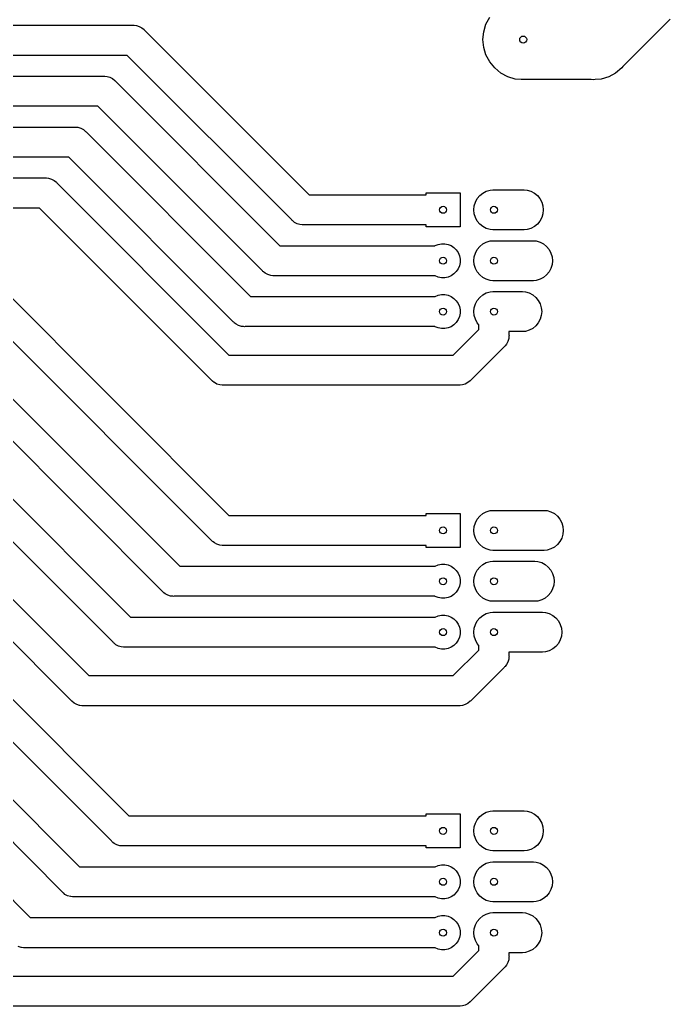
# Model space of a CAD drawing. Extents: x 4.66 to 7.24, y -5.33 to -1.52.
# Drawn here: x 5.939 to 7.218, y -5.305 to -3.367 of the extents above; entities that cross this region are included whole.
import ezdxf

# ---------------------------------------------------------------- set-up
doc = ezdxf.new("R2010")
doc.units = 0
doc.header["$MEASUREMENT"] = 0
doc.layers.add('BLACK', color=7, linetype='CONTINUOUS')

msp = doc.modelspace()

# ---------------------------------------------------------------- linework, layer by layer
at = {"layer": 'BLACK', "linetype": 'CONTINUOUS'}
for p, q in [((6.85604, -3.37523), (6.86335, -3.36155)), ((7.2183, -3.3655), (7.12534, -3.45845)), ((4.91919, -3.37756), (6.16154, -3.37756)), ((6.16154, -3.37756), (6.16299, -3.37742)), ((6.16299, -3.37742), (6.16444, -3.37756)), ((6.16444, -3.37756), (6.16444, -3.37756)), ((6.16444, -3.37756), (6.16878, -3.37799)), ((6.16878, -3.37799), (6.17435, -3.37967)), ((6.17435, -3.37967), (6.17948, -3.38242)), ((6.17948, -3.38242), (6.18397, -3.38611)), ((6.18397, -3.38611), (6.1849, -3.38723)), ((6.1849, -3.38723), (6.50829, -3.71063)), ((6.85001, -3.40551), (6.85153, -3.39008)), ((6.85153, -3.39008), (6.85604, -3.37523)), ((6.85153, -3.42095), (6.85001, -3.40551)), ((6.85604, -3.43579), (6.85153, -3.42095)), ((6.15076, -3.43661), (4.91919, -3.43661)), ((6.47416, -3.76001), (6.15076, -3.43661)), ((6.86335, -3.44947), (6.85604, -3.43579)), ((6.87319, -3.46146), (6.86335, -3.44947)), ((6.88518, -3.4713), (6.87319, -3.46146)), ((7.12288, -3.46146), (7.11089, -3.4713)), ((7.12534, -3.45845), (7.12288, -3.46146)), ((4.91919, -3.47756), (6.10406, -3.47756)), ((6.10406, -3.47756), (6.10551, -3.47742)), ((6.10551, -3.47742), (6.10696, -3.47756)), ((6.10696, -3.47756), (6.10696, -3.47756)), ((6.10696, -3.47756), (6.1113, -3.47799)), ((6.1113, -3.47799), (6.11687, -3.47967)), ((6.11687, -3.47967), (6.122, -3.48242)), ((6.122, -3.48242), (6.12649, -3.48611)), ((6.12649, -3.48611), (6.12742, -3.48723)), ((6.12742, -3.48723), (6.45081, -3.81063)), ((6.89886, -3.47861), (6.88518, -3.4713)), ((6.9137, -3.48311), (6.89886, -3.47861)), ((6.92527, -3.48425), (6.9137, -3.48311)), ((7.06306, -3.48425), (6.92527, -3.48425)), ((7.06693, -3.48463), (7.06306, -3.48425)), ((7.0708, -3.48425), (7.06693, -3.48463)), ((7.08236, -3.48311), (7.0708, -3.48425)), ((7.0708, -3.48425), (7.0708, -3.48425)), ((7.09721, -3.47861), (7.08236, -3.48311)), ((7.11089, -3.4713), (7.09721, -3.47861)), ((6.09328, -3.53661), (4.91919, -3.53661)), ((6.41668, -3.86001), (6.09328, -3.53661)), ((4.91919, -3.57756), (6.04658, -3.57756)), ((6.04658, -3.57756), (6.04803, -3.57742)), ((6.04803, -3.57742), (6.04948, -3.57756)), ((6.04948, -3.57756), (6.04948, -3.57756)), ((6.04948, -3.57756), (6.05382, -3.57799)), ((6.05382, -3.57799), (6.05939, -3.57967)), ((6.05939, -3.57967), (6.06452, -3.58242)), ((6.06452, -3.58242), (6.06901, -3.58611)), ((6.06901, -3.58611), (6.06994, -3.58723)), ((6.06994, -3.58723), (6.39333, -3.91063)), ((6.0358, -3.63661), (4.91919, -3.63661)), ((6.3592, -3.96001), (6.0358, -3.63661)), ((4.91919, -3.67756), (5.9891, -3.67756)), ((5.9891, -3.67756), (5.99055, -3.67742)), ((5.99055, -3.67742), (5.992, -3.67756)), ((5.992, -3.67756), (5.992, -3.67756)), ((5.992, -3.67756), (5.99634, -3.67799)), ((5.99634, -3.67799), (6.00191, -3.67967)), ((6.00191, -3.67967), (6.00704, -3.68242)), ((6.00704, -3.68242), (6.01153, -3.68611)), ((6.01153, -3.68611), (6.01246, -3.68723)), ((6.01246, -3.68723), (6.35081, -4.02559)), ((6.85651, -3.70361), (6.86394, -3.70136)), ((6.86394, -3.70136), (6.86972, -3.70079)), ((6.86972, -3.70079), (6.93107, -3.70079)), ((6.93107, -3.70079), (6.93685, -3.70136)), ((6.93685, -3.70136), (6.94427, -3.70361)), ((6.50829, -3.71063), (6.73819, -3.71063)), ((6.73819, -3.71063), (6.73819, -3.70669)), ((6.73819, -3.70669), (6.80512, -3.70669)), ((6.80512, -3.70669), (6.80512, -3.77362)), ((6.8351, -3.72502), (6.83876, -3.71818)), ((6.83876, -3.71818), (6.84368, -3.71218)), ((6.84368, -3.71218), (6.84967, -3.70726)), ((6.84967, -3.70726), (6.85651, -3.70361)), ((6.94427, -3.70361), (6.95111, -3.70726)), ((6.95111, -3.70726), (6.95711, -3.71218)), ((6.95711, -3.71218), (6.96203, -3.71818)), ((6.96203, -3.71818), (6.96568, -3.72502)), ((5.97832, -3.73661), (4.91919, -3.73661)), ((6.31668, -4.07497), (5.97832, -3.73661)), ((6.83209, -3.74016), (6.83285, -3.73244)), ((6.83285, -3.74788), (6.83209, -3.74016)), ((6.83285, -3.73244), (6.8351, -3.72502)), ((6.96568, -3.72502), (6.96793, -3.73244)), ((6.96793, -3.73244), (6.96869, -3.74016)), ((6.96869, -3.74016), (6.96793, -3.74788)), ((6.47508, -3.76114), (6.47416, -3.76001)), ((6.8351, -3.7553), (6.83285, -3.74788)), ((6.83876, -3.76214), (6.8351, -3.7553)), ((6.96568, -3.7553), (6.96203, -3.76214)), ((6.96793, -3.74788), (6.96568, -3.7553)), ((6.47621, -3.76206), (6.47508, -3.76114)), ((6.47958, -3.76483), (6.47621, -3.76206)), ((6.47621, -3.76206), (6.47621, -3.76206)), ((6.48471, -3.76757), (6.47958, -3.76483)), ((6.49027, -3.76926), (6.48471, -3.76757)), ((6.49461, -3.76969), (6.49027, -3.76926)), ((6.49606, -3.76983), (6.49461, -3.76969)), ((6.49461, -3.76969), (6.49461, -3.76969)), ((6.49751, -3.76969), (6.49606, -3.76983)), ((6.73819, -3.76969), (6.49751, -3.76969)), ((6.73819, -3.77362), (6.73819, -3.76969)), ((6.80512, -3.77362), (6.73819, -3.77362)), ((6.84368, -3.76813), (6.83876, -3.76214)), ((6.84967, -3.77305), (6.84368, -3.76813)), ((6.85651, -3.77671), (6.84967, -3.77305)), ((6.86394, -3.77896), (6.85651, -3.77671)), ((6.86972, -3.77953), (6.86394, -3.77896)), ((6.93107, -3.77953), (6.86972, -3.77953)), ((6.93685, -3.77896), (6.93107, -3.77953)), ((6.94427, -3.77671), (6.93685, -3.77896)), ((6.95111, -3.77305), (6.94427, -3.77671)), ((6.95711, -3.76813), (6.95111, -3.77305)), ((6.96203, -3.76214), (6.95711, -3.76813)), ((5.7975, -3.78723), (6.35081, -4.34055)), ((6.45081, -3.81063), (6.75561, -3.81063)), ((6.75561, -3.81063), (6.7558, -3.8105)), ((6.7558, -3.8105), (6.76189, -3.80798)), ((6.76189, -3.80798), (6.76836, -3.80669)), ((6.76836, -3.80669), (6.77495, -3.80669)), ((6.77495, -3.80669), (6.78141, -3.80798)), ((6.78141, -3.80798), (6.7875, -3.8105)), ((6.7875, -3.8105), (6.79299, -3.81416)), ((6.79299, -3.81416), (6.79765, -3.81883)), ((6.79765, -3.81883), (6.80131, -3.82431)), ((6.8351, -3.82502), (6.83876, -3.81818)), ((6.83876, -3.81818), (6.84368, -3.81218)), ((6.84368, -3.81218), (6.84967, -3.80726)), ((6.84967, -3.80726), (6.85651, -3.80361)), ((6.85651, -3.80361), (6.86394, -3.80136)), ((6.86394, -3.80136), (6.86972, -3.80079)), ((6.86972, -3.80079), (6.94918, -3.80079)), ((6.94918, -3.80079), (6.95496, -3.80136)), ((6.95496, -3.80136), (6.96238, -3.80361)), ((6.96238, -3.80361), (6.96922, -3.80726)), ((6.96922, -3.80726), (6.97522, -3.81218)), ((6.97522, -3.81218), (6.98014, -3.81818)), ((6.98014, -3.81818), (6.98379, -3.82502)), ((6.31668, -4.38993), (5.76336, -3.83661)), ((6.80131, -3.82431), (6.80383, -3.8304)), ((6.80383, -3.8304), (6.80512, -3.83686)), ((6.80512, -3.83686), (6.80512, -3.84345)), ((6.83209, -3.84016), (6.83285, -3.83244)), ((6.83285, -3.83244), (6.8351, -3.82502)), ((6.98379, -3.82502), (6.98604, -3.83244)), ((6.98604, -3.83244), (6.9868, -3.84016)), ((6.80131, -3.85601), (6.79765, -3.86149)), ((6.80383, -3.84992), (6.80131, -3.85601)), ((6.80512, -3.84345), (6.80383, -3.84992)), ((6.83285, -3.84788), (6.83209, -3.84016)), ((6.8351, -3.8553), (6.83285, -3.84788)), ((6.83876, -3.86214), (6.8351, -3.8553)), ((6.98379, -3.8553), (6.98014, -3.86214)), ((6.98604, -3.84788), (6.98379, -3.8553)), ((6.9868, -3.84016), (6.98604, -3.84788)), ((6.4176, -3.86114), (6.41668, -3.86001)), ((6.41873, -3.86206), (6.4176, -3.86114)), ((6.4221, -3.86483), (6.41873, -3.86206)), ((6.41873, -3.86206), (6.41873, -3.86206)), ((6.42723, -3.86757), (6.4221, -3.86483)), ((6.43279, -3.86926), (6.42723, -3.86757)), ((6.43713, -3.86969), (6.43279, -3.86926)), ((6.43858, -3.86983), (6.43713, -3.86969)), ((6.43713, -3.86969), (6.43713, -3.86969)), ((6.44003, -3.86969), (6.43858, -3.86983)), ((6.75561, -3.86969), (6.44003, -3.86969)), ((6.7558, -3.86981), (6.75561, -3.86969)), ((6.76189, -3.87234), (6.7558, -3.86981)), ((6.76836, -3.87362), (6.76189, -3.87234)), ((6.77495, -3.87362), (6.76836, -3.87362)), ((6.78141, -3.87234), (6.77495, -3.87362)), ((6.7875, -3.86981), (6.78141, -3.87234)), ((6.79299, -3.86615), (6.7875, -3.86981)), ((6.79765, -3.86149), (6.79299, -3.86615)), ((6.84368, -3.86813), (6.83876, -3.86214)), ((6.84967, -3.87305), (6.84368, -3.86813)), ((6.85651, -3.87671), (6.84967, -3.87305)), ((6.86394, -3.87896), (6.85651, -3.87671)), ((6.96238, -3.87671), (6.95496, -3.87896)), ((6.96922, -3.87305), (6.96238, -3.87671)), ((6.97522, -3.86813), (6.96922, -3.87305)), ((6.98014, -3.86214), (6.97522, -3.86813)), ((6.86972, -3.87953), (6.86394, -3.87896)), ((6.94918, -3.87953), (6.86972, -3.87953)), ((6.95496, -3.87896), (6.94918, -3.87953)), ((6.39333, -3.91063), (6.75561, -3.91063)), ((6.75561, -3.91063), (6.7558, -3.9105)), ((6.7558, -3.9105), (6.76189, -3.90798)), ((6.76189, -3.90798), (6.76836, -3.90669)), ((6.76836, -3.90669), (6.77495, -3.90669)), ((6.77495, -3.90669), (6.78141, -3.90798)), ((6.78141, -3.90798), (6.7875, -3.9105)), ((6.7875, -3.9105), (6.79299, -3.91416)), ((6.79299, -3.91416), (6.79765, -3.91883)), ((6.83876, -3.91818), (6.84368, -3.91218)), ((6.84368, -3.91218), (6.84967, -3.90726)), ((6.84967, -3.90726), (6.85651, -3.90361)), ((6.85651, -3.90361), (6.86394, -3.90136)), ((6.86394, -3.90136), (6.86972, -3.90079)), ((6.86972, -3.90079), (6.92792, -3.90079)), ((6.92792, -3.90079), (6.9337, -3.90136)), ((6.9337, -3.90136), (6.94112, -3.90361)), ((6.94112, -3.90361), (6.94796, -3.90726)), ((6.94796, -3.90726), (6.95396, -3.91218)), ((6.95396, -3.91218), (6.95888, -3.91818)), ((6.79765, -3.91883), (6.80131, -3.92431)), ((6.80131, -3.92431), (6.80383, -3.9304)), ((6.80383, -3.9304), (6.80512, -3.93686)), ((6.83209, -3.94016), (6.83285, -3.93244)), ((6.83285, -3.93244), (6.8351, -3.92502)), ((6.8351, -3.92502), (6.83876, -3.91818)), ((6.95888, -3.91818), (6.96253, -3.92502)), ((6.96253, -3.92502), (6.96478, -3.93244)), ((6.96478, -3.93244), (6.96554, -3.94016)), ((6.80383, -3.94992), (6.80131, -3.95601)), ((6.80512, -3.94345), (6.80383, -3.94992)), ((6.80512, -3.93686), (6.80512, -3.94345)), ((6.83285, -3.94788), (6.83209, -3.94016)), ((6.8351, -3.9553), (6.83285, -3.94788)), ((6.96478, -3.94788), (6.96253, -3.9553)), ((6.96554, -3.94016), (6.96478, -3.94788)), ((6.36012, -3.96114), (6.3592, -3.96001)), ((6.36125, -3.96206), (6.36012, -3.96114)), ((6.36462, -3.96483), (6.36125, -3.96206)), ((6.36125, -3.96206), (6.36125, -3.96206)), ((6.36975, -3.96757), (6.36462, -3.96483)), ((6.37531, -3.96926), (6.36975, -3.96757)), ((6.37965, -3.96969), (6.37531, -3.96926)), ((6.3811, -3.96983), (6.37965, -3.96969)), ((6.37965, -3.96969), (6.37965, -3.96969)), ((6.38255, -3.96969), (6.3811, -3.96983)), ((6.75561, -3.96969), (6.38255, -3.96969)), ((6.7558, -3.96981), (6.75561, -3.96969)), ((6.76189, -3.97234), (6.7558, -3.96981)), ((6.76836, -3.97362), (6.76189, -3.97234)), ((6.77495, -3.97362), (6.76836, -3.97362)), ((6.78141, -3.97234), (6.77495, -3.97362)), ((6.7875, -3.96981), (6.78141, -3.97234)), ((6.79299, -3.96615), (6.7875, -3.96981)), ((6.79765, -3.96149), (6.79299, -3.96615)), ((6.80131, -3.95601), (6.79765, -3.96149)), ((6.83876, -3.96214), (6.8351, -3.9553)), ((6.84213, -3.96624), (6.83876, -3.96214)), ((6.84213, -3.97525), (6.84213, -3.96624)), ((6.94796, -3.97305), (6.94112, -3.97671)), ((6.95396, -3.96813), (6.94796, -3.97305)), ((6.95888, -3.96214), (6.95396, -3.96813)), ((6.96253, -3.9553), (6.95888, -3.96214)), ((6.79179, -4.02559), (6.84213, -3.97525)), ((6.90075, -3.99327), (6.89907, -3.99884)), ((6.90118, -3.98893), (6.90075, -3.99327)), ((6.92792, -3.97953), (6.90118, -3.97953)), ((6.90118, -3.97953), (6.90118, -3.98603)), ((6.90118, -3.98603), (6.90132, -3.98748)), ((6.90132, -3.98748), (6.90118, -3.98893)), ((6.90118, -3.98893), (6.90118, -3.98893)), ((6.9337, -3.97896), (6.92792, -3.97953)), ((6.94112, -3.97671), (6.9337, -3.97896)), ((6.89151, -4.00939), (6.82592, -4.07497)), ((6.89263, -4.00846), (6.89151, -4.00939)), ((6.89356, -4.00734), (6.89263, -4.00846)), ((6.89632, -4.00397), (6.89356, -4.00734)), ((6.89356, -4.00734), (6.89356, -4.00734)), ((6.89907, -3.99884), (6.89632, -4.00397)), ((6.89632, -4.00397), (6.89632, -4.00397)), ((6.35081, -4.02559), (6.79179, -4.02559)), ((5.90064, -4.08723), (6.25396, -4.44055)), ((6.3176, -4.0761), (6.31668, -4.07497)), ((6.31873, -4.07702), (6.3176, -4.0761)), ((6.32196, -4.07967), (6.31873, -4.07702)), ((6.31873, -4.07702), (6.31873, -4.07702)), ((6.3221, -4.07979), (6.32196, -4.07967)), ((6.32723, -4.08253), (6.3221, -4.07979)), ((6.33279, -4.08422), (6.32723, -4.08253)), ((6.33713, -4.08465), (6.33279, -4.08422)), ((6.33858, -4.08479), (6.33713, -4.08465)), ((6.33713, -4.08465), (6.33713, -4.08465)), ((6.34003, -4.08465), (6.33858, -4.08479)), ((6.80257, -4.08465), (6.34003, -4.08465)), ((6.80402, -4.08479), (6.80257, -4.08465)), ((6.80547, -4.08465), (6.80402, -4.08479)), ((6.80981, -4.08422), (6.80547, -4.08465)), ((6.80547, -4.08465), (6.80547, -4.08465)), ((6.81537, -4.08253), (6.80981, -4.08422)), ((6.8205, -4.07979), (6.81537, -4.08253)), ((6.825, -4.0761), (6.8205, -4.07979)), ((6.82592, -4.07497), (6.825, -4.0761)), ((6.21983, -4.48993), (5.86651, -4.13661)), ((5.80379, -4.18723), (6.15711, -4.54055)), ((6.12298, -4.58993), (5.76966, -4.23661)), ((5.70694, -4.28723), (6.07522, -4.65551)), ((6.04109, -4.70489), (5.67281, -4.33661)), ((6.35081, -4.34055), (6.73819, -4.34055)), ((6.73819, -4.33661), (6.80512, -4.33661)), ((6.73819, -4.34055), (6.73819, -4.33661)), ((6.80512, -4.33661), (6.80512, -4.40354)), ((6.83876, -4.3481), (6.84368, -4.34211)), ((6.84368, -4.34211), (6.84967, -4.33719)), ((6.84967, -4.33719), (6.85651, -4.33353)), ((6.85651, -4.33353), (6.86394, -4.33128)), ((6.86394, -4.33128), (6.86972, -4.33071)), ((6.86972, -4.33071), (6.97044, -4.33071)), ((6.97044, -4.33071), (6.97622, -4.33128)), ((6.97622, -4.33128), (6.98364, -4.33353)), ((6.98364, -4.33353), (6.99048, -4.33719)), ((6.99048, -4.33719), (6.99648, -4.34211)), ((6.99648, -4.34211), (7.0014, -4.3481)), ((6.83285, -4.36236), (6.8351, -4.35494)), ((6.8351, -4.35494), (6.83876, -4.3481)), ((7.0014, -4.3481), (7.00505, -4.35494)), ((7.00505, -4.35494), (7.0073, -4.36236)), ((6.83209, -4.37008), (6.83285, -4.36236)), ((6.83285, -4.3778), (6.83209, -4.37008)), ((6.8351, -4.38522), (6.83285, -4.3778)), ((7.0073, -4.3778), (7.00505, -4.38522)), ((7.0073, -4.36236), (7.00806, -4.37008)), ((7.00806, -4.37008), (7.0073, -4.3778)), ((6.3176, -4.39106), (6.31668, -4.38993)), ((6.31873, -4.39198), (6.3176, -4.39106)), ((6.3196, -4.3927), (6.31873, -4.39198)), ((6.31873, -4.39198), (6.31873, -4.39198)), ((6.3221, -4.39475), (6.3196, -4.3927)), ((6.32723, -4.39749), (6.3221, -4.39475)), ((6.33279, -4.39918), (6.32723, -4.39749)), ((6.33713, -4.39961), (6.33279, -4.39918)), ((6.33858, -4.39975), (6.33713, -4.39961)), ((6.33713, -4.39961), (6.33713, -4.39961)), ((6.34003, -4.39961), (6.33858, -4.39975)), ((6.73819, -4.39961), (6.34003, -4.39961)), ((6.73819, -4.40354), (6.73819, -4.39961)), ((6.83876, -4.39206), (6.8351, -4.38522)), ((6.84368, -4.39805), (6.83876, -4.39206)), ((6.84967, -4.40297), (6.84368, -4.39805)), ((6.99648, -4.39805), (6.99048, -4.40297)), ((7.0014, -4.39206), (6.99648, -4.39805)), ((7.00505, -4.38522), (7.0014, -4.39206)), ((6.80512, -4.40354), (6.73819, -4.40354)), ((6.85651, -4.40663), (6.84967, -4.40297)), ((6.86394, -4.40888), (6.85651, -4.40663)), ((6.86972, -4.40945), (6.86394, -4.40888)), ((6.97044, -4.40945), (6.86972, -4.40945)), ((6.97622, -4.40888), (6.97044, -4.40945)), ((6.98364, -4.40663), (6.97622, -4.40888)), ((6.99048, -4.40297), (6.98364, -4.40663)), ((6.7558, -4.44042), (6.76189, -4.4379)), ((6.76189, -4.4379), (6.76836, -4.43661)), ((6.76836, -4.43661), (6.77495, -4.43661)), ((6.77495, -4.43661), (6.78141, -4.4379)), ((6.78141, -4.4379), (6.7875, -4.44042)), ((6.84368, -4.44211), (6.84967, -4.43719)), ((6.84967, -4.43719), (6.85651, -4.43353)), ((6.85651, -4.43353), (6.86394, -4.43128)), ((6.86394, -4.43128), (6.86972, -4.43071)), ((6.86972, -4.43071), (6.95233, -4.43071)), ((6.95233, -4.43071), (6.95811, -4.43128)), ((6.95811, -4.43128), (6.96553, -4.43353)), ((6.96553, -4.43353), (6.97237, -4.43719)), ((6.97237, -4.43719), (6.97837, -4.44211)), ((6.25396, -4.44055), (6.75561, -4.44055)), ((6.75561, -4.44055), (6.7558, -4.44042)), ((6.7875, -4.44042), (6.79299, -4.44409)), ((6.79299, -4.44409), (6.79765, -4.44875)), ((6.79765, -4.44875), (6.80131, -4.45423)), ((6.80131, -4.45423), (6.80383, -4.46032)), ((6.83285, -4.46236), (6.8351, -4.45494)), ((6.8351, -4.45494), (6.83876, -4.4481)), ((6.83876, -4.4481), (6.84368, -4.44211)), ((6.97837, -4.44211), (6.98329, -4.4481)), ((6.98329, -4.4481), (6.98694, -4.45494)), ((6.98694, -4.45494), (6.98919, -4.46236)), ((6.80383, -4.46032), (6.80512, -4.46678)), ((6.80512, -4.47337), (6.80383, -4.47984)), ((6.80512, -4.46678), (6.80512, -4.47337)), ((6.83209, -4.47008), (6.83285, -4.46236)), ((6.83285, -4.4778), (6.83209, -4.47008)), ((6.8351, -4.48522), (6.83285, -4.4778)), ((6.98919, -4.4778), (6.98694, -4.48522)), ((6.98919, -4.46236), (6.98995, -4.47008)), ((6.98995, -4.47008), (6.98919, -4.4778)), ((5.71009, -4.48723), (6.15396, -4.9311)), ((6.22075, -4.49106), (6.21983, -4.48993)), ((6.22188, -4.49198), (6.22075, -4.49106)), ((6.22275, -4.4927), (6.22188, -4.49198)), ((6.22188, -4.49198), (6.22188, -4.49198)), ((6.22525, -4.49475), (6.22275, -4.4927)), ((6.23038, -4.49749), (6.22525, -4.49475)), ((6.23594, -4.49918), (6.23038, -4.49749)), ((6.79299, -4.49607), (6.7875, -4.49973)), ((6.79765, -4.49141), (6.79299, -4.49607)), ((6.80131, -4.48593), (6.79765, -4.49141)), ((6.80383, -4.47984), (6.80131, -4.48593)), ((6.83876, -4.49206), (6.8351, -4.48522)), ((6.84368, -4.49805), (6.83876, -4.49206)), ((6.98329, -4.49206), (6.97837, -4.49805)), ((6.98694, -4.48522), (6.98329, -4.49206)), ((6.24028, -4.49961), (6.23594, -4.49918)), ((6.24173, -4.49975), (6.24028, -4.49961)), ((6.24028, -4.49961), (6.24028, -4.49961)), ((6.24318, -4.49961), (6.24173, -4.49975)), ((6.75561, -4.49961), (6.24318, -4.49961)), ((6.7558, -4.49973), (6.75561, -4.49961)), ((6.76189, -4.50226), (6.7558, -4.49973)), ((6.76836, -4.50354), (6.76189, -4.50226)), ((6.77495, -4.50354), (6.76836, -4.50354)), ((6.78141, -4.50226), (6.77495, -4.50354)), ((6.7875, -4.49973), (6.78141, -4.50226)), ((6.84967, -4.50297), (6.84368, -4.49805)), ((6.85651, -4.50663), (6.84967, -4.50297)), ((6.86394, -4.50888), (6.85651, -4.50663)), ((6.86972, -4.50945), (6.86394, -4.50888)), ((6.95233, -4.50945), (6.86972, -4.50945)), ((6.95811, -4.50888), (6.95233, -4.50945)), ((6.96553, -4.50663), (6.95811, -4.50888)), ((6.97237, -4.50297), (6.96553, -4.50663)), ((6.97837, -4.49805), (6.97237, -4.50297)), ((6.84967, -4.53719), (6.85651, -4.53353)), ((6.85651, -4.53353), (6.86394, -4.53128)), ((6.86394, -4.53128), (6.86972, -4.53071)), ((6.86972, -4.53071), (6.96729, -4.53071)), ((6.96729, -4.53071), (6.97307, -4.53128)), ((6.97307, -4.53128), (6.98049, -4.53353)), ((6.98049, -4.53353), (6.98733, -4.53719)), ((6.11983, -4.98048), (5.67596, -4.53661)), ((6.15711, -4.54055), (6.75561, -4.54055)), ((6.75561, -4.54055), (6.7558, -4.54042)), ((6.7558, -4.54042), (6.76189, -4.5379)), ((6.76189, -4.5379), (6.76836, -4.53661)), ((6.76836, -4.53661), (6.77495, -4.53661)), ((6.77495, -4.53661), (6.78141, -4.5379)), ((6.78141, -4.5379), (6.7875, -4.54042)), ((6.7875, -4.54042), (6.79299, -4.54409)), ((6.79299, -4.54409), (6.79765, -4.54875)), ((6.79765, -4.54875), (6.80131, -4.55423)), ((6.80131, -4.55423), (6.80383, -4.56032)), ((6.83285, -4.56236), (6.8351, -4.55494)), ((6.8351, -4.55494), (6.83876, -4.5481)), ((6.83876, -4.5481), (6.84368, -4.54211)), ((6.84368, -4.54211), (6.84967, -4.53719)), ((6.98733, -4.53719), (6.99333, -4.54211)), ((6.99333, -4.54211), (6.99825, -4.5481)), ((6.99825, -4.5481), (7.0019, -4.55494)), ((7.0019, -4.55494), (7.00415, -4.56236)), ((6.80383, -4.56032), (6.80512, -4.56678)), ((6.80512, -4.57337), (6.80383, -4.57984)), ((6.80512, -4.56678), (6.80512, -4.57337)), ((6.83209, -4.57008), (6.83285, -4.56236)), ((6.83285, -4.5778), (6.83209, -4.57008)), ((7.00415, -4.56236), (7.00491, -4.57008)), ((7.00491, -4.57008), (7.00415, -4.5778)), ((5.61324, -4.58723), (6.05711, -5.0311)), ((6.1239, -4.59106), (6.12298, -4.58993)), ((6.12503, -4.59198), (6.1239, -4.59106)), ((6.1259, -4.5927), (6.12503, -4.59198)), ((6.12503, -4.59198), (6.12503, -4.59198)), ((6.1284, -4.59475), (6.1259, -4.5927)), ((6.79765, -4.59141), (6.79299, -4.59607)), ((6.80131, -4.58593), (6.79765, -4.59141)), ((6.80383, -4.57984), (6.80131, -4.58593)), ((6.8351, -4.58522), (6.83285, -4.5778)), ((6.83876, -4.59206), (6.8351, -4.58522)), ((6.84213, -4.59616), (6.83876, -4.59206)), ((6.99825, -4.59206), (6.99333, -4.59805)), ((7.0019, -4.58522), (6.99825, -4.59206)), ((7.00415, -4.5778), (7.0019, -4.58522)), ((6.13353, -4.59749), (6.1284, -4.59475)), ((6.13909, -4.59918), (6.13353, -4.59749)), ((6.14343, -4.59961), (6.13909, -4.59918)), ((6.14488, -4.59975), (6.14343, -4.59961)), ((6.14343, -4.59961), (6.14343, -4.59961)), ((6.14633, -4.59961), (6.14488, -4.59975)), ((6.75561, -4.59961), (6.14633, -4.59961)), ((6.7558, -4.59973), (6.75561, -4.59961)), ((6.76189, -4.60226), (6.7558, -4.59973)), ((6.76836, -4.60354), (6.76189, -4.60226)), ((6.77495, -4.60354), (6.76836, -4.60354)), ((6.78141, -4.60226), (6.77495, -4.60354)), ((6.7875, -4.59973), (6.78141, -4.60226)), ((6.79299, -4.59607), (6.7875, -4.59973)), ((6.79179, -4.65551), (6.84213, -4.60517)), ((6.84213, -4.60517), (6.84213, -4.59616)), ((6.96729, -4.60945), (6.90118, -4.60945)), ((6.90118, -4.60945), (6.90118, -4.61595)), ((6.97307, -4.60888), (6.96729, -4.60945)), ((6.98049, -4.60663), (6.97307, -4.60888)), ((6.98733, -4.60297), (6.98049, -4.60663)), ((6.99333, -4.59805), (6.98733, -4.60297)), ((6.89907, -4.62876), (6.89632, -4.63389)), ((6.90075, -4.62319), (6.89907, -4.62876)), ((6.90118, -4.61885), (6.90075, -4.62319)), ((6.90118, -4.61595), (6.90132, -4.6174)), ((6.90132, -4.6174), (6.90118, -4.61885)), ((6.90118, -4.61885), (6.90118, -4.61885)), ((6.02298, -5.08048), (5.57911, -4.63661)), ((6.89151, -4.63931), (6.82592, -4.70489)), ((6.89263, -4.63838), (6.89151, -4.63931)), ((6.89356, -4.63726), (6.89263, -4.63838)), ((6.89632, -4.63389), (6.89356, -4.63726)), ((6.89356, -4.63726), (6.89356, -4.63726)), ((6.89632, -4.63389), (6.89632, -4.63389)), ((6.07522, -4.65551), (6.79179, -4.65551)), ((5.51639, -4.68723), (5.96026, -5.1311)), ((6.04201, -4.70602), (6.04109, -4.70489)), ((6.04651, -4.70971), (6.04201, -4.70602)), ((6.05164, -4.71245), (6.04651, -4.70971)), ((6.8205, -4.70971), (6.81537, -4.71245)), ((6.825, -4.70602), (6.8205, -4.70971)), ((6.82592, -4.70489), (6.825, -4.70602)), ((6.0572, -4.71414), (6.05164, -4.71245)), ((6.05779, -4.7142), (6.0572, -4.71414)), ((6.06154, -4.71457), (6.05779, -4.7142)), ((6.06299, -4.71471), (6.06154, -4.71457)), ((6.06154, -4.71457), (6.06154, -4.71457)), ((6.06444, -4.71457), (6.06299, -4.71471)), ((6.80257, -4.71457), (6.06444, -4.71457)), ((6.80402, -4.71471), (6.80257, -4.71457)), ((6.80547, -4.71457), (6.80402, -4.71471)), ((6.80981, -4.71414), (6.80547, -4.71457)), ((6.80547, -4.71457), (6.80547, -4.71457)), ((6.81537, -4.71245), (6.80981, -4.71414)), ((6.84967, -4.92774), (6.85651, -4.92408)), ((6.85651, -4.92408), (6.86394, -4.92183)), ((6.86394, -4.92183), (6.86972, -4.92126)), ((6.86972, -4.92126), (6.93107, -4.92126)), ((6.93107, -4.92126), (6.93685, -4.92183)), ((6.93685, -4.92183), (6.94427, -4.92408)), ((6.94427, -4.92408), (6.95111, -4.92774)), ((6.15396, -4.9311), (6.73819, -4.9311)), ((6.73819, -4.92717), (6.80512, -4.92717)), ((6.73819, -4.9311), (6.73819, -4.92717)), ((6.80512, -4.92717), (6.80512, -4.99409)), ((6.8351, -4.94549), (6.83876, -4.93865)), ((6.83876, -4.93865), (6.84368, -4.93266)), ((6.84368, -4.93266), (6.84967, -4.92774)), ((6.95111, -4.92774), (6.95711, -4.93266)), ((6.95711, -4.93266), (6.96203, -4.93865)), ((6.96203, -4.93865), (6.96568, -4.94549)), ((6.83209, -4.96063), (6.83285, -4.95291)), ((6.83285, -4.96835), (6.83209, -4.96063)), ((6.83285, -4.95291), (6.8351, -4.94549)), ((6.96568, -4.94549), (6.96793, -4.95291)), ((6.96793, -4.95291), (6.96869, -4.96063)), ((6.96869, -4.96063), (6.96793, -4.96835)), ((6.12075, -4.98161), (6.11983, -4.98048)), ((6.12188, -4.98253), (6.12075, -4.98161)), ((6.8351, -4.97577), (6.83285, -4.96835)), ((6.83876, -4.98261), (6.8351, -4.97577)), ((6.96568, -4.97577), (6.96203, -4.98261)), ((6.96793, -4.96835), (6.96568, -4.97577)), ((6.12275, -4.98325), (6.12188, -4.98253)), ((6.12188, -4.98253), (6.12188, -4.98253)), ((6.12525, -4.9853), (6.12275, -4.98325)), ((6.13038, -4.98804), (6.12525, -4.9853)), ((6.13594, -4.98973), (6.13038, -4.98804)), ((6.13653, -4.98979), (6.13594, -4.98973)), ((6.14028, -4.99016), (6.13653, -4.98979)), ((6.14173, -4.9903), (6.14028, -4.99016)), ((6.14028, -4.99016), (6.14028, -4.99016)), ((6.14318, -4.99016), (6.14173, -4.9903)), ((6.73819, -4.99016), (6.14318, -4.99016)), ((6.73819, -4.99409), (6.73819, -4.99016)), ((6.80512, -4.99409), (6.73819, -4.99409)), ((6.84368, -4.9886), (6.83876, -4.98261)), ((6.84967, -4.99352), (6.84368, -4.9886)), ((6.85651, -4.99718), (6.84967, -4.99352)), ((6.86394, -4.99943), (6.85651, -4.99718)), ((6.86972, -5), (6.86394, -4.99943)), ((6.93107, -5), (6.86972, -5)), ((6.93685, -4.99943), (6.93107, -5)), ((6.94427, -4.99718), (6.93685, -4.99943)), ((6.95111, -4.99352), (6.94427, -4.99718)), ((6.95711, -4.9886), (6.95111, -4.99352)), ((6.96203, -4.98261), (6.95711, -4.9886)), ((6.05711, -5.0311), (6.75561, -5.0311)), ((6.75561, -5.0311), (6.7558, -5.03097)), ((6.7558, -5.03097), (6.76189, -5.02845)), ((6.76189, -5.02845), (6.76836, -5.02717)), ((6.76836, -5.02717), (6.77495, -5.02717)), ((6.77495, -5.02717), (6.78141, -5.02845)), ((6.78141, -5.02845), (6.7875, -5.03097)), ((6.7875, -5.03097), (6.79299, -5.03464)), ((6.79299, -5.03464), (6.79765, -5.0393)), ((6.79765, -5.0393), (6.80131, -5.04478)), ((6.8351, -5.04549), (6.83876, -5.03865)), ((6.83876, -5.03865), (6.84368, -5.03266)), ((6.84368, -5.03266), (6.84967, -5.02774)), ((6.84967, -5.02774), (6.85651, -5.02408)), ((6.85651, -5.02408), (6.86394, -5.02183)), ((6.86394, -5.02183), (6.86972, -5.02126)), ((6.86972, -5.02126), (6.94918, -5.02126)), ((6.94918, -5.02126), (6.95496, -5.02183)), ((6.95496, -5.02183), (6.96238, -5.02408)), ((6.96238, -5.02408), (6.96922, -5.02774)), ((6.96922, -5.02774), (6.97522, -5.03266)), ((6.97522, -5.03266), (6.98014, -5.03865)), ((6.98014, -5.03865), (6.98379, -5.04549)), ((6.80131, -5.04478), (6.80383, -5.05087)), ((6.80383, -5.05087), (6.80512, -5.05733)), ((6.80512, -5.05733), (6.80512, -5.06393)), ((6.83209, -5.06063), (6.83285, -5.05291)), ((6.83285, -5.05291), (6.8351, -5.04549)), ((6.98379, -5.04549), (6.98604, -5.05291)), ((6.98604, -5.05291), (6.9868, -5.06063)), ((6.80131, -5.07648), (6.79765, -5.08196)), ((6.80383, -5.07039), (6.80131, -5.07648)), ((6.80512, -5.06393), (6.80383, -5.07039)), ((6.83285, -5.06835), (6.83209, -5.06063)), ((6.8351, -5.07577), (6.83285, -5.06835)), ((6.83876, -5.08261), (6.8351, -5.07577)), ((6.98379, -5.07577), (6.98014, -5.08261)), ((6.98604, -5.06835), (6.98379, -5.07577)), ((6.9868, -5.06063), (6.98604, -5.06835)), ((6.0239, -5.08161), (6.02298, -5.08048)), ((6.02503, -5.08253), (6.0239, -5.08161)), ((6.0259, -5.08325), (6.02503, -5.08253)), ((6.02503, -5.08253), (6.02503, -5.08253)), ((6.0284, -5.0853), (6.0259, -5.08325)), ((6.03353, -5.08804), (6.0284, -5.0853)), ((6.03909, -5.08973), (6.03353, -5.08804)), ((6.03968, -5.08979), (6.03909, -5.08973)), ((6.04343, -5.09016), (6.03968, -5.08979)), ((6.04488, -5.0903), (6.04343, -5.09016)), ((6.04343, -5.09016), (6.04343, -5.09016)), ((6.04633, -5.09016), (6.04488, -5.0903)), ((6.75561, -5.09016), (6.04633, -5.09016)), ((6.7558, -5.09029), (6.75561, -5.09016)), ((6.76189, -5.09281), (6.7558, -5.09029)), ((6.76836, -5.09409), (6.76189, -5.09281)), ((6.77495, -5.09409), (6.76836, -5.09409)), ((6.78141, -5.09281), (6.77495, -5.09409)), ((6.7875, -5.09029), (6.78141, -5.09281)), ((6.79299, -5.08662), (6.7875, -5.09029)), ((6.79765, -5.08196), (6.79299, -5.08662)), ((6.84368, -5.0886), (6.83876, -5.08261)), ((6.84967, -5.09352), (6.84368, -5.0886)), ((6.85651, -5.09718), (6.84967, -5.09352)), ((6.86394, -5.09943), (6.85651, -5.09718)), ((6.96238, -5.09718), (6.95496, -5.09943)), ((6.96922, -5.09352), (6.96238, -5.09718)), ((6.97522, -5.0886), (6.96922, -5.09352)), ((6.98014, -5.08261), (6.97522, -5.0886)), ((6.86972, -5.1), (6.86394, -5.09943)), ((6.94918, -5.1), (6.86972, -5.1)), ((6.95496, -5.09943), (6.94918, -5.1)), ((5.96026, -5.1311), (6.75561, -5.1311)), ((6.75561, -5.1311), (6.7558, -5.13097)), ((6.7558, -5.13097), (6.76189, -5.12845)), ((6.76189, -5.12845), (6.76836, -5.12717)), ((6.76836, -5.12717), (6.77495, -5.12717)), ((6.77495, -5.12717), (6.78141, -5.12845)), ((6.78141, -5.12845), (6.7875, -5.13097)), ((6.7875, -5.13097), (6.79299, -5.13464)), ((6.79299, -5.13464), (6.79765, -5.1393)), ((6.83876, -5.13865), (6.84368, -5.13266)), ((6.84368, -5.13266), (6.84967, -5.12774)), ((6.84967, -5.12774), (6.85651, -5.12408)), ((6.85651, -5.12408), (6.86394, -5.12183)), ((6.86394, -5.12183), (6.86972, -5.12126)), ((6.86972, -5.12126), (6.92792, -5.12126)), ((6.92792, -5.12126), (6.9337, -5.12183)), ((6.9337, -5.12183), (6.94112, -5.12408)), ((6.94112, -5.12408), (6.94796, -5.12774)), ((6.94796, -5.12774), (6.95396, -5.13266)), ((6.95396, -5.13266), (6.95888, -5.13865)), ((6.79765, -5.1393), (6.80131, -5.14478)), ((6.80131, -5.14478), (6.80383, -5.15087)), ((6.80383, -5.15087), (6.80512, -5.15733)), ((6.83209, -5.16063), (6.83285, -5.15291)), ((6.83285, -5.15291), (6.8351, -5.14549)), ((6.8351, -5.14549), (6.83876, -5.13865)), ((6.95888, -5.13865), (6.96253, -5.14549)), ((6.96253, -5.14549), (6.96478, -5.15291)), ((6.96478, -5.15291), (6.96554, -5.16063)), ((6.80383, -5.17039), (6.80131, -5.17648)), ((6.80512, -5.16393), (6.80383, -5.17039)), ((6.80512, -5.15733), (6.80512, -5.16393)), ((6.83285, -5.16835), (6.83209, -5.16063)), ((6.8351, -5.17577), (6.83285, -5.16835)), ((6.83876, -5.18261), (6.8351, -5.17577)), ((6.96253, -5.17577), (6.95888, -5.18261)), ((6.96478, -5.16835), (6.96253, -5.17577)), ((6.96554, -5.16063), (6.96478, -5.16835)), ((5.94224, -5.18973), (5.93668, -5.18804)), ((5.94283, -5.18979), (5.94224, -5.18973)), ((5.94658, -5.19016), (5.94283, -5.18979)), ((5.94803, -5.1903), (5.94658, -5.19016)), ((5.94658, -5.19016), (5.94658, -5.19016)), ((5.94948, -5.19016), (5.94803, -5.1903)), ((6.75561, -5.19016), (5.94948, -5.19016)), ((6.7558, -5.19029), (6.75561, -5.19016)), ((6.76189, -5.19281), (6.7558, -5.19029)), ((6.76836, -5.19409), (6.76189, -5.19281)), ((6.77495, -5.19409), (6.76836, -5.19409)), ((6.78141, -5.19281), (6.77495, -5.19409)), ((6.7875, -5.19029), (6.78141, -5.19281)), ((6.79299, -5.18662), (6.7875, -5.19029)), ((6.79765, -5.18196), (6.79299, -5.18662)), ((6.80131, -5.17648), (6.79765, -5.18196)), ((6.84213, -5.18671), (6.83876, -5.18261)), ((6.84213, -5.19573), (6.84213, -5.18671)), ((6.94796, -5.19352), (6.94112, -5.19718)), ((6.95396, -5.1886), (6.94796, -5.19352)), ((6.95888, -5.18261), (6.95396, -5.1886)), ((6.79179, -5.24606), (6.84213, -5.19573)), ((6.90075, -5.21374), (6.89907, -5.21931)), ((6.90118, -5.20941), (6.90075, -5.21374)), ((6.92792, -5.2), (6.90118, -5.2)), ((6.90118, -5.2), (6.90118, -5.20651)), ((6.90118, -5.20651), (6.90132, -5.20796)), ((6.90132, -5.20796), (6.90118, -5.20941)), ((6.90118, -5.20941), (6.90118, -5.20941)), ((6.9337, -5.19943), (6.92792, -5.2)), ((6.94112, -5.19718), (6.9337, -5.19943)), ((6.89151, -5.22986), (6.82592, -5.29544)), ((6.89263, -5.22894), (6.89151, -5.22986)), ((6.89356, -5.22781), (6.89263, -5.22894)), ((6.89632, -5.22444), (6.89356, -5.22781)), ((6.89356, -5.22781), (6.89356, -5.22781)), ((6.89907, -5.21931), (6.89632, -5.22444)), ((6.89632, -5.22444), (6.89632, -5.22444)), ((5.87837, -5.24606), (6.79179, -5.24606)), ((6.80257, -5.30512), (5.86759, -5.30512)), ((6.80402, -5.30526), (6.80257, -5.30512)), ((6.80547, -5.30512), (6.80402, -5.30526)), ((6.80981, -5.30469), (6.80547, -5.30512)), ((6.80547, -5.30512), (6.80547, -5.30512)), ((6.81537, -5.303), (6.80981, -5.30469)), ((6.8205, -5.30026), (6.81537, -5.303)), ((6.825, -5.29657), (6.8205, -5.30026)), ((6.82592, -5.29544), (6.825, -5.29657))]:
    msp.add_line(p, q, dxfattribs=at)
at = {"layer": 'BLACK'}
for centre in [(6.92913, -3.40551), (6.92913, -3.40551), (6.77165, -3.74016), (6.77165, -3.74016), (6.87165, -3.74016), (6.87165, -3.74016), (6.77165, -3.84016), (6.77165, -3.84016), (6.87165, -3.84016), (6.87165, -3.84016), (6.77165, -3.94016), (6.77165, -3.94016), (6.87165, -3.94016), (6.87165, -3.94016), (6.77165, -4.37008), (6.77165, -4.37008), (6.87165, -4.37008), (6.87165, -4.37008), (6.77165, -4.47008), (6.77165, -4.47008), (6.87165, -4.47008), (6.87165, -4.47008), (6.77165, -4.57008), (6.77165, -4.57008), (6.87165, -4.57008), (6.87165, -4.57008), (6.77165, -4.96063), (6.77165, -4.96063), (6.87165, -4.96063), (6.87165, -4.96063), (6.77165, -5.06063), (6.77165, -5.06063), (6.87165, -5.06063), (6.87165, -5.06063), (6.77165, -5.16063), (6.77165, -5.16063), (6.87165, -5.16063), (6.87165, -5.16063)]:
    msp.add_circle(centre, 0.00689, dxfattribs=at)

doc.saveas('drawing.dxf')
